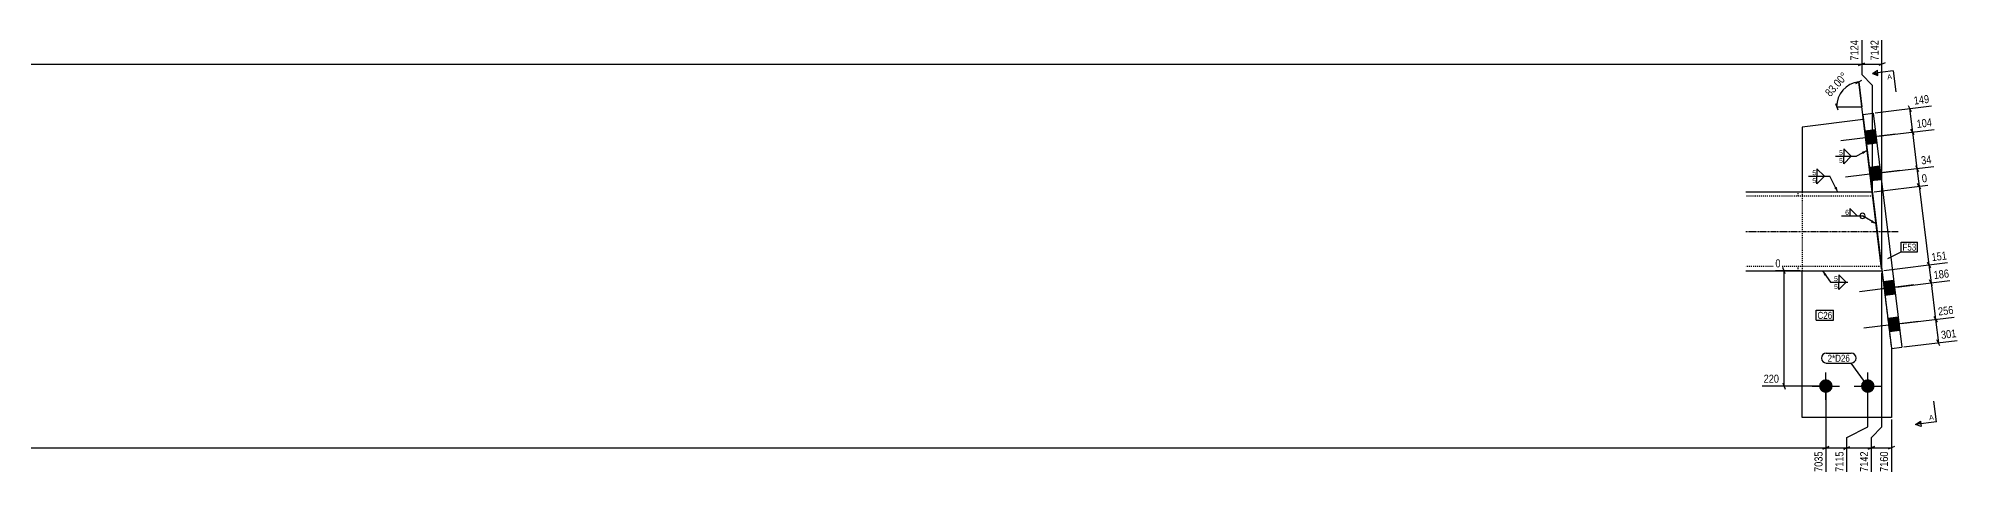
# Model space of a CAD drawing. Header units: millimetres. Extents: x 7 to 46963, y 6 to 1565.
# Drawn here: x 10228 to 13893, y 6 to 836 of the extents above; entities that cross this region are included whole.
import ezdxf

# ---------------------------------------------------------------- set-up
doc = ezdxf.new("R2010")
doc.units = ezdxf.units.MM
doc.linetypes.add('DXK_LINE_DOT2', pattern=[3.9198, 1.9599, -1.9599])
doc.linetypes.add('DXK_LINE_DOT3', pattern=[5.9187, 2.979, -0.9799, 0.9799, -0.9799])
for name, color, linetype in [('MÅLSÆTNING', 7, 'Continuous'), ('STÅL', 7, 'Continuous'), ('TEKST', 7, 'Continuous')]:
    doc.layers.add(name, color=color, linetype=linetype)
doc.styles.add('Arial', font='ARIAL.TTF', dxfattribs={"height": 0.2})
doc.styles.add('Arial Narrow', font='ARIALN.TTF', dxfattribs={"height": 0.2})

msp = doc.modelspace()

# ---------------------------------------------------------------- hatches: boundary and pattern name
at = {"layer": 'STÅL', "linetype": 'Continuous'}
for points in [[(13736.5, 636.5), (13733.4, 662.3), (13713.5, 659.8), (13716.7, 634)], [(13736.5, 636.5), (13733.4, 662.3), (13713.5, 659.8), (13716.7, 634)], [(13745.1, 567), (13741.9, 592.8), (13722.1, 590.4), (13725.2, 564.5)], [(13745.1, 567), (13741.9, 592.8), (13722.1, 590.4), (13725.2, 564.5)], [(13771.9, 348.6), (13768.7, 374.4), (13748.9, 372), (13752, 346.2)], [(13771.9, 348.6), (13768.7, 374.4), (13748.9, 372), (13752, 346.2)], [(13780.4, 279.1), (13777.3, 305), (13757.4, 302.5), (13760.6, 276.7)], [(13780.4, 279.1), (13777.3, 305), (13757.4, 302.5), (13760.6, 276.7)], [(13626.3, 173.3, -1), (13652.3, 173.3, -1)], [(13706.3, 173.3, -1), (13732.3, 173.3, -1)]]:
    msp.add_hatch(color=96, dxfattribs=at).paths.add_polyline_path(points)
at = {"layer": 'TEKST', "linetype": 'Continuous'}
for points in [[(13708.1, 620.2), (13718.1, 622.6), (13710.4, 615.8)], [(13660, 553.3), (13662.4, 543.3), (13655.6, 551)], [(13728, 489.7), (13735.3, 482.5), (13725.4, 485.4)]]:
    msp.add_hatch(color=3, dxfattribs=at).paths.add_polyline_path(points)

# ---------------------------------------------------------------- linework, layer by layer
at = {"layer": 'MÅLSÆTNING', "color": 7, "linetype": 'Continuous'}
for p, q in [((13707.8, 833.2), (13707.8, 767.4)), ((13746.3, 397.3), (13746.3, 833.2)), ((13707.8, 787.4), (13746.3, 787.4)), ((13752.3, 789.8), (13740.3, 785)), ((13696.3, 750.7), (13707.7, 756.9)), ((13745.8, 397.2), (13702, 753.8)), ((13702, 753.8), (13707.8, 706.1)), ((13707.8, 767.4), (13727.8, 747.4)), ((13707.8, 767.4), (13727.8, 747.4)), ((13727.8, 747.4), (13727.8, 547.3)), ((13727.8, 747.4), (13727.8, 547.3)), ((13657.4, 712.1), (13662.2, 700.1)), ((13659.8, 706.1), (13707.8, 706.1)), ((13733.4, 694.5), (13840.8, 707.7)), ((13796.1, 708.3), (13802.3, 696.9)), ((13799.2, 702.6), (13804.7, 657.9)), ((13738.9, 649.9), (13846.2, 663)), ((13738.9, 649.9), (13846.2, 663)), ((13807.8, 652.3), (13801.6, 663.6)), ((13807.8, 652.3), (13801.6, 663.6)), ((13747.5, 580.4), (13845.1, 592.4)), ((13810.1, 594.1), (13816.3, 582.8)), ((13813.2, 588.4), (13817.4, 554.3)), ((13731.8, 543.8), (13833.8, 556.3)), ((13731.8, 543.8), (13833.8, 556.3)), ((13820.5, 548.6), (13814.3, 559.9)), ((13820.5, 548.6), (13814.3, 559.9)), ((13750.2, 393.8), (13871.6, 408.7)), ((13832.7, 409.9), (13838.9, 398.6)), ((13835.8, 404.3), (13840, 370.1)), ((13590.3, 393.3), (13543, 393.3)), ((13561.9, 387.3), (13557.1, 399.3)), ((13559.5, 173.3), (13559.5, 393.3)), ((13746.3, 95.4), (13746.3, 389.3)), ((13746.3, 95.4), (13746.3, 389.3)), ((13774.3, 362), (13875.8, 374.5)), ((13774.3, 362), (13875.8, 374.5)), ((13843.1, 364.4), (13836.9, 375.8)), ((13843.1, 364.4), (13836.9, 375.8)), ((13782.8, 292.5), (13884.3, 305)), ((13845.4, 306.3), (13851.7, 294.9)), ((13848.6, 300.6), (13854, 255.9)), ((13788.3, 247.9), (13889.8, 260.3)), ((13857.1, 250.3), (13850.9, 261.6)), ((13635.3, 173.3), (13517.7, 173.3)), ((13557.1, 179.3), (13561.9, 167.3)), ((13639.3, 169.3), (13639.3, 9.6)), ((13719.3, 95.4), (13719.3, 169.3)), ((13719.3, 95.4), (13719.3, 169.3)), ((13679.3, 75.4), (13719.3, 95.4)), ((13679.3, 75.4), (13719.3, 95.4)), ((13679.3, 9.6), (13679.3, 75.4)), ((13726.3, 75.4), (13746.3, 95.4)), ((13726.3, 75.4), (13746.3, 95.4)), ((13726.3, 9.6), (13726.3, 75.4)), ((13764.3, 109.3), (13764.3, 9.6)), ((13645.3, 57.8), (13633.3, 53)), ((13639.3, 55.4), (13679.3, 55.4)), ((13673.3, 53), (13685.3, 57.8)), ((13720.3, 53), (13732.3, 57.8)), ((13726.3, 55.4), (13764.3, 55.4)), ((13770.3, 57.8), (13758.3, 53))]:
    msp.add_line(p, q, dxfattribs=at)
msp.add_arc((13707.8, 706.1), 48, 97, 180, dxfattribs=at)
at = {"layer": 'STÅL', "color": 2, "linetype": 'Continuous'}
for p, q in [((13710.8, 681.7), (13594.3, 667.4)), ((13594.3, 667.4), (13594.3, 543.3)), ((13709.6, 691.6), (13729.5, 694)), ((13709.6, 691.6), (13764.5, 244.9)), ((13729.5, 694), (13784.3, 247.4)), ((13727.8, 543.3), (13486.3, 543.3)), ((13486.3, 393.3), (13746.3, 393.3)), ((13594.3, 113.3), (13594.3, 393.3)), ((13764.3, 246), (13764.3, 113.3)), ((13764.5, 244.9), (13784.3, 247.4)), ((13764.3, 113.3), (13594.3, 113.3))]:
    msp.add_line(p, q, dxfattribs=at)
at = {"layer": 'STÅL', "color": 7, "linetype": 'DXK_LINE_DOT2'}
for p, q in [((13710.8, 681.7), (13764.3, 246)), ((13728.8, 535.3), (13486.3, 535.3)), ((13586.3, 535.3), (13586.3, 543.3)), ((13594.3, 543.3), (13594.3, 393.3)), ((13745.3, 401.3), (13486.3, 401.3)), ((13586.3, 393.3), (13586.3, 401.3))]:
    msp.add_line(p, q, dxfattribs=at)
at = {"layer": 'STÅL', "color": 96, "linetype": 'Continuous'}
for p, q in [((13733.4, 662.3), (13713.5, 659.8)), ((13733.4, 662.3), (13713.5, 659.8)), ((13772.2, 653.9), (13668, 641.1)), ((13772.2, 653.9), (13668, 641.1)), ((13736.5, 636.5), (13716.7, 634)), ((13736.5, 636.5), (13716.7, 634)), ((13741.9, 592.8), (13722.1, 590.4)), ((13741.9, 592.8), (13722.1, 590.4)), ((13780.7, 584.5), (13676.5, 571.7)), ((13780.7, 584.5), (13676.5, 571.7)), ((13745.1, 567), (13725.2, 564.5)), ((13745.1, 567), (13725.2, 564.5)), ((13768.7, 374.4), (13748.9, 372)), ((13768.7, 374.4), (13748.9, 372)), ((13807.5, 366.1), (13703.3, 353.3)), ((13807.5, 366.1), (13703.3, 353.3)), ((13771.9, 348.6), (13752, 346.2)), ((13771.9, 348.6), (13752, 346.2)), ((13816.1, 296.6), (13711.8, 283.8)), ((13816.1, 296.6), (13711.8, 283.8)), ((13777.3, 305), (13757.4, 302.5)), ((13777.3, 305), (13757.4, 302.5)), ((13780.4, 279.1), (13760.6, 276.7)), ((13780.4, 279.1), (13760.6, 276.7)), ((13639.3, 147.3), (13639.3, 199.3)), ((13719.3, 147.3), (13719.3, 199.3)), ((13613.3, 173.3), (13665.3, 173.3)), ((13693.3, 173.3), (13745.3, 173.3))]:
    msp.add_line(p, q, dxfattribs=at)
at = {"layer": 'STÅL', "color": 7, "linetype": 'DXK_LINE_DOT3'}
msp.add_line((13486.3, 468.3), (13777, 468.3), dxfattribs=at)
at = {"layer": 'TEKST', "color": 3, "linetype": 'Continuous'}
for p, q in [((13718.1, 622.6), (13697.6, 611.8)), ((13662.4, 543.3), (13646.6, 573.6)), ((13735.3, 482.5), (13709.2, 497.9))]:
    msp.add_line(p, q, dxfattribs=at)
for start, end in [(90, 270), (270, 90)]:
    msp.add_arc((13709.2, 497.9), 5, start, end, dxfattribs=at)

# ---------------------------------------------------------------- wipeouts: each hides what was drawn before it
at = {"color": 0}
for points in [[(13620.4, 574.8), (13620.4, 586.4), (13612.7, 586.4), (13612.7, 574.8)], [(13683, 499.1), (13683, 510.7), (13675.3, 510.7), (13675.3, 499.1)], [(13651.4, 301.5), (13651.4, 315.5), (13623.3, 315.5), (13623.3, 301.5)], [(13685.2, 219.7), (13685.2, 233.7), (13642.6, 233.7), (13642.6, 219.7)]]:
    msp.add_wipeout(points, dxfattribs=at).dxf.layer = 'TEKST'
at = {"color": 0, "linetype": 'Continuous'}
msp.add_wipeout([(13845.6, 109.3), (13844.4, 119.2), (13835.6, 118.1), (13836.8, 108.2)], dxfattribs=at).dxf.layer = 'TEKST'

# ---------------------------------------------------------------- next in the draw order: hatches: boundary and pattern name
at = {"layer": 'TEKST', "linetype": 'Continuous'}
msp.add_hatch(color=30, dxfattribs=at).paths.add_polyline_path([(13819.8, 106.1), (13820.4, 101.2), (13810.5, 99.9)])

# ---------------------------------------------------------------- next in the draw order: linework, layer by layer
at = {"layer": 'TEKST', "color": 3, "linetype": 'Continuous'}
for p, q in [((13636.7, 573.6), (13622.4, 587.9)), ((13622.4, 587.9), (13622.4, 573.6)), ((13622.4, 573.6), (13636.7, 573.6)), ((13669.1, 497.9), (13709.2, 497.9)), ((13699.3, 497.9), (13685, 512.2)), ((13685, 512.2), (13685, 497.9)), ((13685, 497.9), (13699.3, 497.9))]:
    msp.add_line(p, q, dxfattribs=at)
at = {"layer": 'TEKST', "color": 7, "linetype": 'Continuous'}
for q in [(13845.3, 144.5), (13810.5, 99.9)]:
    msp.add_line((13850.2, 104.8), q, dxfattribs=at)
at = {"layer": 'TEKST', "color": 30, "linetype": 'Continuous'}
for p, q in [((13810.5, 99.9), (13819.8, 106.1)), ((13821, 96.2), (13810.5, 99.9)), ((13819.8, 106.1), (13821, 96.2))]:
    msp.add_line(p, q, dxfattribs=at)

# ---------------------------------------------------------------- next in the draw order: texts
at = {"layer": 'TEKST', "color": 3, "style": 'Arial Narrow'}
msp.add_text('6', height=9.54, dxfattribs=at).set_placement((13676.1, 499.9))
at = {"layer": 'TEKST', "color": 3, "linetype": 'Continuous', "style": 'Arial'}
msp.add_text('A', height=9.55, rotation=7.0015, dxfattribs=at).set_placement((13836.8, 108.2))

# ---------------------------------------------------------------- next in the draw order: wipeouts: each hides what was drawn before it
at = {"color": 0}
for points, layer in [([(13687, 763.8), (13670.3, 778.7), (13631.3, 734.6), (13648.1, 719.8)], 'MÅLSÆTNING'), ([(13671.4, 613), (13671.4, 624.6), (13663.7, 624.6), (13663.7, 613)], 'TEKST'), ([(13661.8, 372.7), (13661.8, 384.3), (13654.1, 384.3), (13654.1, 372.7)], 'TEKST'), ([(13651.4, 301.5), (13651.4, 315.5), (13623.3, 315.5), (13623.3, 301.5)], 'TEKST'), ([(13685.2, 219.7), (13685.2, 233.7), (13642.6, 233.7), (13642.6, 219.7)], 'TEKST')]:
    msp.add_wipeout(points, dxfattribs=at).dxf.layer = layer
at = {"color": 0, "linetype": 'Continuous'}
for points, layer in [([(13555.9, 396.5), (13555.9, 418.9), (13539.8, 418.9), (13539.8, 396.5)], 'MÅLSÆTNING'), ([(13892.6, 263.9), (13889.9, 286.1), (13854.5, 281.8), (13857.2, 259.6)], 'MÅLSÆTNING'), ([(13553, 176.5), (13553, 198.9), (13517.4, 198.9), (13517.4, 176.5)], 'MÅLSÆTNING'), ([(13676.1, 51.8), (13653.7, 51.8), (13653.7, 6.4), (13676.1, 6.4)], 'MÅLSÆTNING'), ([(13761.1, 51.8), (13738.7, 51.8), (13738.7, 6.4), (13761.1, 6.4)], 'MÅLSÆTNING'), ([(13765.8, 759.1), (13764.6, 769), (13755.8, 767.9), (13757, 758)], 'TEKST')]:
    msp.add_wipeout(points, dxfattribs=at).dxf.layer = layer

# ---------------------------------------------------------------- next in the draw order: hatches: boundary and pattern name
at = {"layer": 'TEKST', "linetype": 'Continuous'}
msp.add_hatch(color=30, dxfattribs=at).paths.add_polyline_path([(13738.2, 770.8), (13738.8, 765.8), (13728.3, 769.6)])

# ---------------------------------------------------------------- next in the draw order: linework, layer by layer
at = {"layer": 'MÅLSÆTNING', "color": 7, "linetype": 'Continuous'}
for p, q in [((13701.8, 785), (13713.8, 789.8)), ((13840, 370.1), (13848.6, 300.6)), ((13782.8, 292.5), (13884.3, 305)), ((13845.4, 306.3), (13851.7, 294.9)), ((13639.3, 169.3), (13639.3, 9.6)), ((13679.3, 9.6), (13679.3, 75.4)), ((13726.3, 9.6), (13726.3, 75.4)), ((9954.3, 55.4), (13639.3, 55.4)), ((13633.3, 53), (13645.3, 57.8)), ((13673.3, 53), (13685.3, 57.8)), ((13679.3, 55.4), (13726.3, 55.4)), ((13732.3, 57.8), (13720.3, 53))]:
    msp.add_line(p, q, dxfattribs=at)
at = {"layer": 'TEKST', "color": 30, "linetype": 'Continuous'}
msp.add_line((13728.3, 769.6), (13738.8, 765.8), dxfattribs=at)
at = {"layer": 'TEKST', "color": 7, "linetype": 'Continuous'}
for p, q in [((13768, 774.5), (13772.8, 734.8)), ((13620.9, 317.9), (13653.8, 317.9)), ((13620.9, 299.1), (13620.9, 317.9)), ((13620.9, 299.1), (13653.8, 299.1)), ((13653.8, 299.1), (13653.8, 317.9)), ((13640.2, 236.1), (13687.6, 236.1)), ((13640.2, 217.3), (13687.6, 217.3)), ((13719.3, 173.3), (13687.6, 217.3))]:
    msp.add_line(p, q, dxfattribs=at)
at = {"layer": 'TEKST', "color": 3, "linetype": 'Continuous'}
for p, q in [((13687.7, 611.8), (13673.4, 626.1)), ((13673.4, 626.1), (13673.4, 611.8)), ((13673.4, 611.8), (13687.7, 611.8)), ((13678.2, 371.5), (13663.9, 385.8)), ((13663.9, 385.8), (13663.9, 371.5)), ((13663.9, 371.5), (13678.2, 371.5))]:
    msp.add_line(p, q, dxfattribs=at)
at = {"layer": 'TEKST', "color": 7, "linetype": 'Continuous'}
for centre, start, end in [((13640.2, 226.7), 90, 270), ((13687.6, 226.7), 270, 90)]:
    msp.add_arc(centre, 9.4, start, end, dxfattribs=at)

# ---------------------------------------------------------------- next in the draw order: texts
at = {"layer": 'MÅLSÆTNING', "color": 3, "style": 'Arial Narrow'}
msp.add_text('83.00°', height=15.27, rotation=48.5009, dxfattribs=at).set_placement((13647.8, 724.3))
at = {"layer": 'MÅLSÆTNING', "color": 3, "linetype": 'Continuous', "style": 'Arial Narrow'}
for s, height, p in [('0', 15.3, (13543, 399.7)), ('220', 15.27, (13520.6, 179.7))]:
    msp.add_text(s, height=height, dxfattribs=at).set_placement(p)
for s, rotation, p in [('301', 7.0015, (13860, 263.1)), ('7115', 90.0002, (13672.9, 9.6)), ('7160', 90.0002, (13757.9, 9.6))]:
    msp.add_text(s, height=15.27, rotation=rotation, dxfattribs=at).set_placement(p)
at = {"layer": 'TEKST', "color": 3, "linetype": 'Continuous', "style": 'Arial'}
msp.add_text('A', height=9.55, rotation=7.0015, dxfattribs=at).set_placement((13757, 758))
at = {"layer": 'TEKST', "color": 3, "style": 'Arial Narrow'}
for s, p in [('C26', (13623.3, 301.5)), ('2*D26', (13642.6, 219.7))]:
    msp.add_text(s, height=13.36, dxfattribs=at).set_placement(p)

# ---------------------------------------------------------------- next in the draw order: wipeouts: each hides what was drawn before it
at = {"color": 0, "linetype": 'Continuous'}
msp.add_wipeout([(13620.4, 559.8), (13620.4, 571.4), (13612.7, 571.4), (13612.7, 559.8)], dxfattribs=at).dxf.layer = 'TEKST'

# ---------------------------------------------------------------- next in the draw order: linework, layer by layer
at = {"layer": 'TEKST', "color": 3, "linetype": 'Continuous'}
for p, q in [((13606.5, 573.6), (13646.6, 573.6)), ((13622.4, 573.6), (13636.7, 573.6)), ((13636.7, 573.6), (13622.4, 559.3)), ((13622.4, 559.3), (13622.4, 573.6))]:
    msp.add_line(p, q, dxfattribs=at)

# ---------------------------------------------------------------- next in the draw order: texts
at = {"layer": 'TEKST', "color": 3, "style": 'Arial Narrow'}
msp.add_text('5', height=9.54, dxfattribs=at).set_placement((13613.5, 575.6))
at = {"layer": 'TEKST', "color": 3, "linetype": 'Continuous', "style": 'Arial Narrow'}
msp.add_text('5', height=9.54, dxfattribs=at).set_placement((13613.5, 560.6))

# ---------------------------------------------------------------- next in the draw order: wipeouts: each hides what was drawn before it
at = {"color": 0, "linetype": 'Continuous'}
for points, layer in [([(13743.1, 836.4), (13720.7, 836.4), (13720.7, 791), (13743.1, 791)], 'MÅLSÆTNING'), ([(13878.6, 378), (13875.9, 400.3), (13840.5, 395.9), (13843.2, 373.7)], 'MÅLSÆTNING'), ([(13887.1, 308.6), (13884.4, 330.8), (13849, 326.5), (13851.7, 304.2)], 'MÅLSÆTNING'), ([(13636.1, 51.8), (13613.7, 51.8), (13613.7, 6.4), (13636.1, 6.4)], 'MÅLSÆTNING'), ([(13723.1, 51.8), (13700.7, 51.8), (13700.7, 6.4), (13723.1, 6.4)], 'MÅLSÆTNING'), ([(13671.4, 598), (13671.4, 609.6), (13663.7, 609.6), (13663.7, 598)], 'TEKST'), ([(13661.8, 357.7), (13661.8, 369.3), (13654.1, 369.3), (13654.1, 357.7)], 'TEKST')]:
    msp.add_wipeout(points, dxfattribs=at).dxf.layer = layer

# ---------------------------------------------------------------- next in the draw order: hatches: boundary and pattern name
at = {"layer": 'TEKST', "linetype": 'Continuous'}
msp.add_hatch(color=3, dxfattribs=at).paths.add_polyline_path([(13636.6, 383.6), (13633, 393.3), (13640.7, 386.4)])

# ---------------------------------------------------------------- next in the draw order: linework, layer by layer
at = {"layer": 'MÅLSÆTNING', "color": 7, "linetype": 'Continuous'}
for p, q in [((13707.8, 833.2), (13707.8, 767.4)), ((9954.3, 787.4), (13707.8, 787.4)), ((13701.8, 785), (13713.8, 789.8)), ((13817.4, 554.3), (13835.8, 404.3)), ((13750.2, 393.8), (13871.6, 408.7)), ((13832.7, 409.9), (13838.9, 398.6))]:
    msp.add_line(p, q, dxfattribs=at)
at = {"layer": 'TEKST', "color": 30, "linetype": 'Continuous'}
for p in [(13728.3, 769.6), (13738.8, 765.8)]:
    msp.add_line(p, (13737.6, 775.8), dxfattribs=at)
at = {"layer": 'TEKST', "color": 7, "linetype": 'Continuous'}
msp.add_line((13768, 774.5), (13728.3, 769.6), dxfattribs=at)
at = {"layer": 'TEKST', "color": 3, "linetype": 'Continuous'}
for p, q in [((13657.5, 611.8), (13697.6, 611.8)), ((13673.4, 611.8), (13687.7, 611.8)), ((13687.7, 611.8), (13673.4, 597.5)), ((13673.4, 597.5), (13673.4, 611.8)), ((13633, 393.3), (13647.9, 371.5)), ((13647.9, 371.5), (13681, 371.5)), ((13663.9, 371.5), (13678.2, 371.5)), ((13678.2, 371.5), (13663.9, 357.3)), ((13663.9, 357.3), (13663.9, 371.5))]:
    msp.add_line(p, q, dxfattribs=at)

# ---------------------------------------------------------------- next in the draw order: texts
at = {"layer": 'MÅLSÆTNING', "color": 3, "linetype": 'Continuous', "style": 'Arial Narrow'}
for s, rotation, p in [('7142', 90.0002, (13739.9, 794.2)), ('186', 7.0015, (13846, 377.3)), ('256', 7.0015, (13854.5, 307.8)), ('7035', 90.0002, (13632.9, 9.6)), ('7142', 90.0002, (13719.9, 9.6))]:
    msp.add_text(s, height=15.27, rotation=rotation, dxfattribs=at).set_placement(p)
at = {"layer": 'TEKST', "color": 3, "style": 'Arial Narrow'}
for p in [(13664.5, 613.8), (13654.9, 373.5)]:
    msp.add_text('5', height=9.54, dxfattribs=at).set_placement(p)
at = {"layer": 'TEKST', "color": 3, "linetype": 'Continuous', "style": 'Arial Narrow'}
for p in [(13664.5, 598.8), (13654.9, 358.5)]:
    msp.add_text('5', height=9.54, dxfattribs=at).set_placement(p)

# ---------------------------------------------------------------- next in the draw order: wipeouts: each hides what was drawn before it
at = {"color": 0, "linetype": 'Continuous'}
for points in [[(13704.6, 836.4), (13682.2, 836.4), (13682.2, 791), (13704.6, 791)], [(13836.6, 559.9), (13833.9, 582.1), (13817.9, 580.1), (13820.6, 557.9)], [(13874.4, 412.2), (13871.7, 434.5), (13836.3, 430.1), (13839, 407.9)]]:
    msp.add_wipeout(points, dxfattribs=at).dxf.layer = 'MÅLSÆTNING'
at = {"color": 0}
msp.add_wipeout([(13812, 431.7), (13812, 445.7), (13785.5, 445.7), (13785.5, 431.7)], dxfattribs=at).dxf.layer = 'TEKST'

# ---------------------------------------------------------------- next in the draw order: linework, layer by layer
at = {"layer": 'MÅLSÆTNING', "color": 7, "linetype": 'Continuous'}
for p, q in [((13804.7, 657.9), (13813.2, 588.4)), ((13747.5, 580.4), (13845.1, 592.4)), ((13810.1, 594.1), (13816.3, 582.8))]:
    msp.add_line(p, q, dxfattribs=at)

# ---------------------------------------------------------------- next in the draw order: texts
at = {"layer": 'MÅLSÆTNING', "color": 3, "linetype": 'Continuous', "style": 'Arial Narrow'}
for s, height, rotation, p in [('7124', 15.27, 90.0002, (13701.4, 794.2)), ('0', 15.3, 7.0015, (13823.4, 561.5)), ('151', 15.27, 7.0015, (13841.8, 411.4))]:
    msp.add_text(s, height=height, rotation=rotation, dxfattribs=at).set_placement(p)

# ---------------------------------------------------------------- next in the draw order: wipeouts: each hides what was drawn before it
at = {"color": 0}
msp.add_wipeout([(13812, 431.7), (13812, 445.7), (13785.5, 445.7), (13785.5, 431.7)], dxfattribs=at).dxf.layer = 'TEKST'

# ---------------------------------------------------------------- next in the draw order: linework, layer by layer
at = {"layer": 'TEKST', "color": 7, "linetype": 'Continuous'}
for p, q in [((13783.1, 448.1), (13814.4, 448.1)), ((13783.1, 429.3), (13783.1, 448.1)), ((13814.4, 429.3), (13814.4, 448.1)), ((13757.3, 416.7), (13783.1, 429.3)), ((13783.1, 429.3), (13814.4, 429.3))]:
    msp.add_line(p, q, dxfattribs=at)

# ---------------------------------------------------------------- next in the draw order: texts
at = {"layer": 'TEKST', "color": 3, "style": 'Arial Narrow'}
msp.add_text('F53', height=13.36, dxfattribs=at).set_placement((13785.5, 431.7))

# ---------------------------------------------------------------- next in the draw order: wipeouts: each hides what was drawn before it
at = {"color": 0, "linetype": 'Continuous'}
for points in [[(13846.1, 666.2), (13843.4, 688.5), (13808, 684.1), (13810.8, 661.9)], [(13845, 595.6), (13842.3, 617.8), (13816.6, 614.7), (13819.3, 592.4)]]:
    msp.add_wipeout(points, dxfattribs=at).dxf.layer = 'MÅLSÆTNING'

# ---------------------------------------------------------------- next in the draw order: texts
at = {"layer": 'MÅLSÆTNING', "color": 3, "linetype": 'Continuous', "style": 'Arial Narrow'}
for s, p in [('104', (13813.5, 665.5)), ('34', (13822.1, 596))]:
    msp.add_text(s, height=15.27, rotation=7.0015, dxfattribs=at).set_placement(p)

# ---------------------------------------------------------------- next in the draw order: wipeouts: each hides what was drawn before it
at = {"color": 0, "linetype": 'Continuous'}
msp.add_wipeout([(13840.7, 710.9), (13837.9, 733.1), (13802.5, 728.8), (13805.3, 706.6)], dxfattribs=at).dxf.layer = 'MÅLSÆTNING'

# ---------------------------------------------------------------- next in the draw order: texts
at = {"layer": 'MÅLSÆTNING', "color": 3, "linetype": 'Continuous', "style": 'Arial Narrow'}
msp.add_text('149', height=15.27, rotation=7.0015, dxfattribs=at).set_placement((13808.1, 710.1))

doc.saveas('drawing.dxf')
